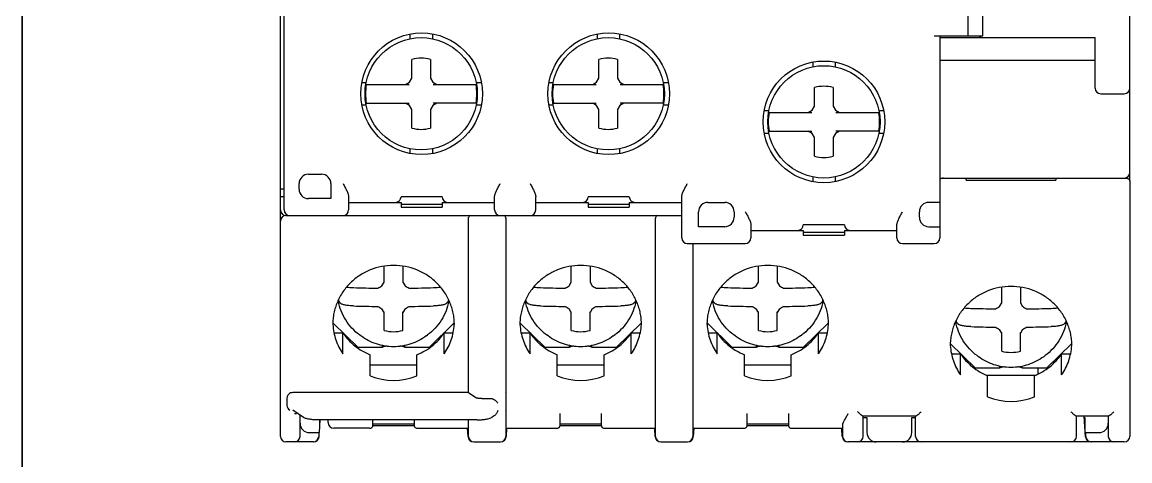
# Model space of a CAD drawing. Header units: millimetres. Extents: x 0 to 19177, y 0 to 12100.
# Drawn here: x 16945.1 to 17004.3, y 10360.2 to 10383.6 of the extents above; entities that cross this region are included whole.
import ezdxf

# ---------------------------------------------------------------- set-up
doc = ezdxf.new("R2010")
doc.units = ezdxf.units.MM
doc.header["$MEASUREMENT"] = 0
doc.layers.add('NetDam', color=7, linetype='Continuous', lineweight=35)

msp = doc.modelspace()

# ---------------------------------------------------------------- linework, layer by layer
at = {"color": 7, "linetype": 'Continuous'}
for p, q in [((16958.892, 10361.525), (16958.892, 10398.425)), ((17004.292, 10375.163), (17004.292, 10398.425)), ((16959.092, 10373.625), (16959.092, 10396.525)), ((16996.442, 10382.925), (16996.442, 10392.825)), ((16995.642, 10386.925), (16995.642, 10382.925)), ((16965.817, 10383.011), (16965.817, 10382.76)), ((16967.017, 10383.02), (16967.017, 10382.76)), ((16975.817, 10383.011), (16975.817, 10382.76)), ((16977.017, 10383.02), (16977.017, 10382.76)), ((16993.842, 10382.925), (16996.442, 10382.925)), ((16994.142, 10382.925), (16994.142, 10372.125)), ((16994.142, 10382.825), (17002.442, 10382.825)), ((17002.442, 10380.125), (17002.442, 10382.825)), ((16965.917, 10380.658), (16965.917, 10381.658)), ((16966.917, 10381.658), (16966.917, 10380.658)), ((16975.917, 10380.658), (16975.917, 10381.658)), ((16976.917, 10381.658), (16976.917, 10380.658)), ((16987.342, 10381.516), (16987.342, 10381.26)), ((16988.542, 10381.516), (16988.542, 10381.26)), ((16994.142, 10381.625), (17002.442, 10381.625)), ((16963.249, 10380.425), (16963.486, 10380.425)), ((16963.484, 10380.325), (16965.774, 10380.325)), ((16965.584, 10380.325), (16965.795, 10380.447)), ((16965.795, 10380.447), (16965.917, 10380.658)), ((16966.917, 10380.658), (16967.039, 10380.447)), ((16967.039, 10380.447), (16967.25, 10380.325)), ((16967.061, 10380.325), (16969.351, 10380.325)), ((16969.349, 10380.425), (16969.635, 10380.425)), ((16973.249, 10380.425), (16973.486, 10380.425)), ((16973.484, 10380.325), (16975.774, 10380.325)), ((16975.584, 10380.325), (16975.795, 10380.447)), ((16975.795, 10380.447), (16975.917, 10380.658)), ((16976.917, 10380.658), (16977.039, 10380.447)), ((16977.039, 10380.447), (16977.25, 10380.325)), ((16977.061, 10380.325), (16979.351, 10380.325)), ((16979.349, 10380.425), (16979.635, 10380.425)), ((16987.442, 10379.158), (16987.442, 10380.158)), ((16988.442, 10380.158), (16988.442, 10379.158)), ((17002.742, 10379.825), (17003.992, 10379.825)), ((16963.249, 10379.225), (16963.484, 10379.225)), ((16963.484, 10379.325), (16965.774, 10379.325)), ((16965.795, 10379.203), (16965.584, 10379.325)), ((16965.917, 10378.992), (16965.795, 10379.203)), ((16965.917, 10377.992), (16965.917, 10378.992)), ((16967.039, 10379.203), (16966.917, 10378.992)), ((16966.917, 10378.992), (16966.917, 10377.992)), ((16967.25, 10379.325), (16967.039, 10379.203)), ((16969.351, 10379.325), (16967.061, 10379.325)), ((16969.35, 10379.225), (16969.635, 10379.225)), ((16973.249, 10379.225), (16973.484, 10379.225)), ((16973.484, 10379.325), (16975.774, 10379.325)), ((16975.795, 10379.203), (16975.584, 10379.325)), ((16975.917, 10378.992), (16975.795, 10379.203)), ((16975.917, 10377.992), (16975.917, 10378.992)), ((16977.039, 10379.203), (16976.917, 10378.992)), ((16976.917, 10378.992), (16976.917, 10377.992)), ((16977.25, 10379.325), (16977.039, 10379.203)), ((16979.351, 10379.325), (16977.061, 10379.325)), ((16979.35, 10379.225), (16979.635, 10379.225)), ((16987.109, 10378.825), (16987.32, 10378.947)), ((16987.32, 10378.947), (16987.442, 10379.158)), ((16988.442, 10379.158), (16988.564, 10378.947)), ((16988.564, 10378.947), (16988.775, 10378.825)), ((16984.749, 10378.925), (16985.011, 10378.925)), ((16985.009, 10378.825), (16987.299, 10378.825)), ((16988.586, 10378.825), (16990.876, 10378.825)), ((16990.874, 10378.925), (16991.135, 10378.925)), ((16985.009, 10377.825), (16987.299, 10377.825)), ((16987.32, 10377.703), (16987.109, 10377.825)), ((16988.775, 10377.825), (16988.564, 10377.703)), ((16990.876, 10377.825), (16988.586, 10377.825)), ((16984.749, 10377.725), (16985.009, 10377.725)), ((16987.442, 10377.492), (16987.32, 10377.703)), ((16987.442, 10376.492), (16987.442, 10377.492)), ((16988.564, 10377.703), (16988.442, 10377.492)), ((16988.442, 10377.492), (16988.442, 10376.492)), ((16990.875, 10377.725), (16991.135, 10377.725)), ((16965.817, 10376.89), (16965.817, 10376.639)), ((16967.017, 10376.89), (16967.017, 10376.63)), ((16975.817, 10376.89), (16975.817, 10376.639)), ((16977.017, 10376.89), (16977.017, 10376.63)), ((16960.392, 10375.525), (16961.092, 10375.525)), ((16959.892, 10374.725), (16959.892, 10375.025)), ((16961.592, 10375.025), (16961.592, 10374.225)), ((16987.342, 10375.39), (16987.342, 10375.134)), ((16988.542, 10375.39), (16988.542, 10375.134)), ((16994.142, 10375.325), (17003.992, 10375.325)), ((16994.192, 10375.325), (16994.192, 10375.284)), ((16995.542, 10375.208), (16995.542, 10375.325)), ((16995.542, 10375.208), (17000.342, 10375.208)), ((17000.342, 10375.325), (17000.342, 10375.208)), ((17004.292, 10375.145), (17004.292, 10361.525)), ((16959.092, 10374.725), (16958.892, 10374.725)), ((16959.092, 10374.325), (16958.892, 10374.325)), ((16961.592, 10374.225), (16960.392, 10374.225)), ((16962.542, 10374.311), (16962.542, 10373.625)), ((16967.542, 10374.325), (16965.342, 10374.325)), ((16970.342, 10373.625), (16970.342, 10374.311)), ((16972.542, 10373.625), (16972.542, 10374.311)), ((16977.542, 10374.325), (16975.342, 10374.325)), ((16980.342, 10372.125), (16980.342, 10374.311)), ((16962.542, 10374.025), (16965.342, 10374.025)), ((16965.342, 10374.025), (16965.342, 10373.775)), ((16965.342, 10373.925), (16967.542, 10373.925)), ((16965.342, 10373.775), (16967.542, 10373.775)), ((16967.542, 10374.025), (16967.542, 10373.775)), ((16967.542, 10374.025), (16970.342, 10374.025)), ((16972.542, 10374.025), (16975.342, 10374.025)), ((16975.342, 10374.025), (16975.342, 10373.775)), ((16975.342, 10373.925), (16977.542, 10373.925)), ((16975.342, 10373.775), (16977.542, 10373.775)), ((16977.542, 10374.025), (16977.542, 10373.775)), ((16977.542, 10374.025), (16980.342, 10374.025)), ((16981.742, 10374.025), (16982.642, 10374.025)), ((16994.142, 10374.025), (16993.542, 10374.025)), ((16959.192, 10373.325), (16980.342, 10373.325)), ((16961.042, 10373.325), (16961.042, 10373.318)), ((16968.946, 10363.863), (16968.946, 10373.09)), ((16970.938, 10373.09), (16970.938, 10363.863)), ((16978.946, 10362.74), (16978.946, 10373.09)), ((16981.242, 10372.725), (16981.242, 10373.525)), ((16983.142, 10373.525), (16983.142, 10373.225)), ((16993.042, 10373.225), (16993.042, 10373.525)), ((16982.642, 10372.725), (16981.242, 10372.725)), ((16984.042, 10372.811), (16984.042, 10372.125)), ((16984.042, 10372.525), (16986.842, 10372.525)), ((16989.042, 10372.825), (16986.842, 10372.825)), ((16986.842, 10372.525), (16986.842, 10372.275)), ((16989.042, 10372.525), (16989.042, 10372.275)), ((16989.042, 10372.525), (16991.842, 10372.525)), ((16991.842, 10372.125), (16991.842, 10372.811)), ((16993.542, 10372.725), (16994.142, 10372.725)), ((16986.842, 10372.425), (16989.042, 10372.425)), ((16986.842, 10372.275), (16989.042, 10372.275)), ((16980.642, 10371.825), (16983.742, 10371.825)), ((16980.938, 10371.825), (16980.938, 10362.74)), ((16992.142, 10371.825), (16993.842, 10371.825)), ((16964.442, 10369.767), (16964.442, 10370.616)), ((16965.442, 10370.616), (16965.442, 10369.767)), ((16974.442, 10369.767), (16974.442, 10370.616)), ((16975.442, 10370.616), (16975.442, 10369.767)), ((16984.442, 10369.767), (16984.442, 10370.616)), ((16985.442, 10370.616), (16985.442, 10369.767)), ((16964.32, 10369.56), (16964.442, 10369.767)), ((16965.442, 10369.767), (16965.564, 10369.56)), ((16974.32, 10369.56), (16974.442, 10369.767)), ((16975.442, 10369.767), (16975.564, 10369.56)), ((16984.32, 10369.56), (16984.442, 10369.767)), ((16985.442, 10369.767), (16985.564, 10369.56)), ((16997.442, 10368.66), (16997.442, 10369.495)), ((16998.442, 10369.495), (16998.442, 10368.66)), ((16962.109, 10368.633), (16962.009, 10368.754)), ((16964.442, 10368.14), (16964.32, 10368.345)), ((16965.564, 10368.345), (16965.442, 10368.14)), ((16967.876, 10368.754), (16967.776, 10368.633)), ((16972.109, 10368.633), (16972.009, 10368.754)), ((16974.442, 10368.14), (16974.32, 10368.345)), ((16975.564, 10368.345), (16975.442, 10368.14)), ((16977.876, 10368.754), (16977.776, 10368.633)), ((16982.109, 10368.633), (16982.009, 10368.754)), ((16984.442, 10368.14), (16984.32, 10368.345)), ((16985.564, 10368.345), (16985.442, 10368.14)), ((16987.876, 10368.754), (16987.776, 10368.633)), ((16997.32, 10368.453), (16997.442, 10368.66)), ((16998.442, 10368.66), (16998.564, 10368.453)), ((16964.442, 10367.182), (16964.442, 10368.17)), ((16965.442, 10367.182), (16965.442, 10368.17)), ((16974.442, 10367.182), (16974.442, 10368.17)), ((16975.442, 10367.182), (16975.442, 10368.17)), ((16984.442, 10367.182), (16984.442, 10368.17)), ((16985.442, 10367.182), (16985.442, 10368.17)), ((16961.697, 10367.59), (16963.042, 10366.277)), ((16968.188, 10367.59), (16966.842, 10366.277)), ((16971.697, 10367.59), (16973.042, 10366.277)), ((16978.188, 10367.59), (16976.842, 10366.277)), ((16981.697, 10367.59), (16983.042, 10366.277)), ((16988.188, 10367.59), (16986.842, 10366.277)), ((16995.109, 10367.527), (16995.009, 10367.648)), ((16997.442, 10367.034), (16997.32, 10367.239)), ((16998.564, 10367.239), (16998.442, 10367.034)), ((17000.876, 10367.648), (17000.776, 10367.527)), ((16961.76, 10367.054), (16962.236, 10367.054)), ((16962.236, 10365.929), (16962.236, 10367.054)), ((16963.198, 10366.887), (16963.124, 10366.942)), ((16966.687, 10366.887), (16966.761, 10366.942)), ((16967.648, 10365.929), (16967.648, 10367.054)), ((16967.648, 10367.054), (16968.124, 10367.054)), ((16971.76, 10367.054), (16972.236, 10367.054)), ((16972.236, 10365.929), (16972.236, 10367.054)), ((16973.198, 10366.887), (16973.124, 10366.942)), ((16976.687, 10366.887), (16976.761, 10366.942)), ((16977.648, 10365.929), (16977.648, 10367.054)), ((16977.648, 10367.054), (16978.124, 10367.054)), ((16981.76, 10367.054), (16982.236, 10367.054)), ((16982.236, 10365.929), (16982.236, 10367.054)), ((16983.198, 10366.887), (16983.124, 10366.942)), ((16986.687, 10366.887), (16986.761, 10366.942)), ((16987.648, 10365.929), (16987.648, 10367.054)), ((16987.648, 10367.054), (16988.124, 10367.054)), ((16997.442, 10366.076), (16997.442, 10367.064)), ((16998.442, 10366.076), (16998.442, 10367.064)), ((16962.987, 10366.282), (16963.042, 10366.277)), ((16964.342, 10366.277), (16963.042, 10366.277)), ((16964.342, 10366.277), (16964.342, 10366.375)), ((16965.542, 10366.277), (16965.542, 10366.375)), ((16966.842, 10366.277), (16965.542, 10366.277)), ((16966.898, 10366.282), (16966.842, 10366.277)), ((16972.987, 10366.282), (16973.042, 10366.277)), ((16974.342, 10366.277), (16973.042, 10366.277)), ((16974.342, 10366.277), (16974.342, 10366.375)), ((16975.542, 10366.277), (16975.542, 10366.375)), ((16976.842, 10366.277), (16975.542, 10366.277)), ((16976.898, 10366.282), (16976.842, 10366.277)), ((16982.987, 10366.282), (16983.042, 10366.277)), ((16984.342, 10366.277), (16983.042, 10366.277)), ((16984.342, 10366.277), (16984.342, 10366.375)), ((16985.542, 10366.277), (16985.542, 10366.375)), ((16986.842, 10366.277), (16985.542, 10366.277)), ((16986.898, 10366.282), (16986.842, 10366.277)), ((16994.696, 10366.485), (16996.042, 10365.17)), ((16994.76, 10365.933), (16995.236, 10365.933)), ((16995.236, 10364.807), (16995.236, 10365.933)), ((17001.189, 10366.485), (16999.842, 10365.17)), ((17000.648, 10365.933), (17001.124, 10365.933)), ((17000.648, 10364.807), (17000.648, 10365.933)), ((16963.692, 10364.757), (16963.692, 10365.882)), ((16966.192, 10364.757), (16966.192, 10365.882)), ((16973.692, 10364.757), (16973.692, 10365.882)), ((16976.192, 10364.757), (16976.192, 10365.882)), ((16983.692, 10364.757), (16983.692, 10365.882)), ((16986.192, 10364.757), (16986.192, 10365.882)), ((16996.198, 10365.781), (16996.124, 10365.836)), ((16999.687, 10365.781), (16999.761, 10365.836)), ((16966.192, 10365.325), (16963.692, 10365.325)), ((16976.192, 10365.325), (16973.692, 10365.325)), ((16986.192, 10365.325), (16983.692, 10365.325)), ((16995.964, 10365.177), (16996.042, 10365.17)), ((16997.342, 10365.17), (16996.042, 10365.17)), ((16996.608, 10364.8), (16999.277, 10364.8)), ((16996.692, 10363.636), (16996.692, 10364.761)), ((16997.342, 10365.17), (16997.342, 10365.268)), ((16998.542, 10365.17), (16998.542, 10365.268)), ((16999.842, 10365.17), (16998.542, 10365.17)), ((16999.192, 10363.636), (16999.192, 10364.761)), ((16999.392, 10364.854), (16999.392, 10365.17)), ((16999.921, 10365.177), (16999.842, 10365.17)), ((16959.242, 10363.57), (16959.242, 10363.179)), ((16968.946, 10363.863), (16959.565, 10363.863)), ((16968.958, 10363.853), (16969.374, 10363.582)), ((16970.942, 10363.863), (16970.927, 10363.853)), ((16970.942, 10363.863), (16970.938, 10363.863)), ((16970.942, 10363.863), (16970.942, 10362.886)), ((16969.659, 10363.538), (16970.126, 10363.538)), ((16960.127, 10362.534), (16959.55, 10362.928)), ((16959.642, 10362.74), (16959.747, 10362.74)), ((16959.942, 10361.525), (16959.942, 10362.634)), ((16969.388, 10362.403), (16960.919, 10362.403)), ((16961.009, 10362.403), (16960.971, 10361.725)), ((16961.442, 10362.256), (16961.442, 10362.403)), ((16963.842, 10362.118), (16963.842, 10362.403)), ((16966.042, 10362.403), (16966.042, 10362.118)), ((16968.942, 10361.525), (16968.942, 10362.403)), ((16970.312, 10362.617), (16970.216, 10362.555)), ((16970.942, 10362.886), (16970.927, 10362.876)), ((16970.938, 10362.884), (16970.938, 10362.74)), ((16970.942, 10362.45), (16970.942, 10361.525)), ((16973.842, 10362.118), (16973.842, 10362.74)), ((16976.042, 10362.74), (16976.042, 10362.118)), ((16978.942, 10361.525), (16978.942, 10362.45)), ((16980.942, 10362.45), (16980.942, 10361.525)), ((16983.842, 10362.118), (16983.842, 10362.74)), ((16986.042, 10362.74), (16986.042, 10362.118)), ((16992.849, 10362.603), (16990.035, 10362.603)), ((16990.042, 10361.525), (16990.042, 10362.603)), ((16990.042, 10362.525), (16990.242, 10362.525)), ((16990.242, 10362.525), (16990.242, 10361.725)), ((16992.642, 10361.725), (16992.642, 10362.525)), ((16992.642, 10362.525), (16992.842, 10362.525)), ((16992.842, 10361.525), (16992.842, 10362.603)), ((17003.149, 10362.603), (17001.435, 10362.603)), ((17001.442, 10361.525), (17001.442, 10362.603)), ((17001.922, 10361.504), (17001.844, 10362.603)), ((17001.849, 10362.525), (17001.878, 10362.525)), ((17003.142, 10362.603), (17003.142, 10361.525)), ((16959.942, 10362.125), (16959.953, 10362.125)), ((16963.659, 10361.956), (16961.742, 10361.956)), ((16966.046, 10362.088), (16963.839, 10362.088)), ((16963.842, 10362.191), (16966.042, 10362.191)), ((16966.225, 10361.956), (16968.942, 10361.956)), ((16968.926, 10361.508), (16968.901, 10361.956)), ((16970.942, 10361.956), (16973.659, 10361.956)), ((16970.984, 10361.956), (16970.958, 10361.508)), ((16976.046, 10362.088), (16973.839, 10362.088)), ((16973.842, 10362.191), (16976.042, 10362.191)), ((16976.225, 10361.956), (16978.942, 10361.956)), ((16978.926, 10361.508), (16978.901, 10361.956)), ((16980.942, 10361.956), (16983.659, 10361.956)), ((16980.984, 10361.956), (16980.958, 10361.508)), ((16986.046, 10362.088), (16983.839, 10362.088)), ((16983.842, 10362.191), (16986.042, 10362.191)), ((16986.225, 10361.956), (16988.942, 10361.956)), ((16988.926, 10361.508), (16988.901, 10361.956)), ((16988.942, 10362.108), (16988.942, 10361.525)), ((17001.885, 10362.125), (17001.878, 10362.125)), ((17003.131, 10362.125), (17003.142, 10362.125)), ((16960.659, 10361.225), (16959.192, 10361.225)), ((16960.442, 10361.725), (16960.971, 10361.725)), ((16960.942, 10361.725), (16960.942, 10361.525)), ((16960.958, 10361.508), (16960.971, 10361.724)), ((16969.226, 10361.225), (16970.659, 10361.225)), ((16979.226, 10361.225), (16980.659, 10361.225)), ((17003.992, 10361.225), (16989.226, 10361.225)), ((17001.907, 10361.725), (17002.642, 10361.725)), ((17001.942, 10361.525), (17001.942, 10361.725))]:
    msp.add_line(p, q, dxfattribs=at)
for centre, radius in [((16966.442, 10379.825), 3.25), ((16966.417, 10379.825), 3), ((16976.442, 10379.825), 3.25), ((16976.417, 10379.825), 3), ((16987.942, 10378.325), 3.25), ((16987.942, 10378.325), 3)]:
    msp.add_circle(centre, radius, dxfattribs=at)
for centre, radius, start, end in [((16996.142, 10383.125), 0.3, 270, 318.13348), ((16966.417, 10379.825), 1.9, 74.74248, 105.25752), ((16976.417, 10379.825), 1.9, 74.74248, 105.25752), ((16966.417, 10379.825), 2.976, 170.32743, 189.67257), ((16966.417, 10379.825), 2.976, 350.32743, 9.67257), ((16976.417, 10379.825), 2.976, 170.32743, 189.67257), ((16976.417, 10379.825), 2.976, 350.32743, 9.67257), ((16987.942, 10378.325), 1.9, 74.74248, 105.25752), ((17002.742, 10380.125), 0.3, 180, 270), ((17003.992, 10380.125), 0.3, 270, 0), ((16987.942, 10378.325), 2.976, 170.32743, 189.67257), ((16987.942, 10378.325), 2.976, 350.32743, 9.67257), ((16966.417, 10379.825), 1.9, 254.74248, 285.25752), ((16976.417, 10379.825), 1.9, 254.74248, 285.25752), ((16987.942, 10378.325), 1.9, 254.74248, 285.25752), ((16960.392, 10375.025), 0.5, 90, 180), ((16961.092, 10375.025), 0.5, 0, 90), ((17003.992, 10375.625), 0.3, 270, 0), ((16994.342, 10375.025), 0.3, 90, 131.86177), ((16960.392, 10374.725), 0.5, 180, 270), ((16965.042, 10374.325), 0.3, 270, 0), ((16967.842, 10374.325), 0.3, 180, 270), ((16975.042, 10374.325), 0.3, 270, 0), ((16977.842, 10374.325), 0.3, 180, 270), ((16959.192, 10373.625), 0.3, 180, 270), ((16959.392, 10373.625), 0.3, 180, 270), ((16962.242, 10373.625), 0.3, 270, 0), ((16970.642, 10373.625), 0.3, 180, 270), ((16972.242, 10373.625), 0.3, 270, 0), ((16981.742, 10373.525), 0.5, 90, 180), ((16982.642, 10373.525), 0.5, 0, 90), ((16993.542, 10373.525), 0.5, 90, 180), ((16959.192, 10373.025), 0.3, 90, 180), ((16982.642, 10373.225), 0.5, 270, 0), ((16993.542, 10373.225), 0.5, 180, 270), ((16986.542, 10372.825), 0.3, 270, 0), ((16989.342, 10372.825), 0.3, 180, 270), ((16980.642, 10372.125), 0.3, 180, 270), ((16983.742, 10372.125), 0.3, 270, 0), ((16992.142, 10372.125), 0.3, 180, 270), ((16993.842, 10372.125), 0.3, 270, 0), ((16923.712, 10442.062), 83.1, 299.08672, 299.25343), ((17006.173, 10442.062), 83.1, 240.74657, 240.91328), ((16933.712, 10442.062), 83.1, 299.08672, 299.25343), ((17016.173, 10442.062), 83.1, 240.74657, 240.91328), ((16943.712, 10442.062), 83.1, 299.08672, 299.25343), ((17026.173, 10442.062), 83.1, 240.74657, 240.91328), ((16964.928, 10442.24), 72.803, 268.32541, 269.35585), ((16964.951, 10442.508), 73.071, 270.64604, 271.67271), ((16974.928, 10442.24), 72.803, 268.32541, 269.35585), ((16974.951, 10442.508), 73.071, 270.64604, 271.67271), ((16984.928, 10442.24), 72.803, 268.32541, 269.35585), ((16984.951, 10442.508), 73.071, 270.64604, 271.67271), ((16964.805, 10369.272), 2.863, 189.57923, 190.5057), ((16964.808, 10369.243), 2.841, 188.44598, 189.90276), ((16964.933, 10441.531), 73.071, 268.32729, 269.35396), ((17005.9, 10441.648), 84.275, 240.27176, 240.43692), ((16923.985, 10441.648), 84.275, 299.56308, 299.72824), ((16964.957, 10441.264), 72.803, 270.64415, 271.67459), ((16965.077, 10369.243), 2.841, 350.09724, 351.55424), ((16965.08, 10369.272), 2.863, 349.4943, 350.42089), ((16974.805, 10369.272), 2.863, 189.57923, 190.5057), ((16974.808, 10369.243), 2.841, 188.44598, 189.90276), ((16974.933, 10441.531), 73.071, 268.32729, 269.35396), ((17015.9, 10441.648), 84.275, 240.27176, 240.43692), ((16933.985, 10441.648), 84.275, 299.56308, 299.72824), ((16974.957, 10441.264), 72.803, 270.64415, 271.67459), ((16975.077, 10369.243), 2.841, 350.09724, 351.55424), ((16975.08, 10369.272), 2.863, 349.4943, 350.42089), ((16984.805, 10369.272), 2.863, 189.57923, 190.5057), ((16984.808, 10369.243), 2.841, 188.44598, 189.90276), ((16984.933, 10441.531), 73.071, 268.32729, 269.35396), ((17025.9, 10441.648), 84.275, 240.27176, 240.43692), ((16943.985, 10441.648), 84.275, 299.56308, 299.72824), ((16984.957, 10441.264), 72.803, 270.64415, 271.67459), ((16985.077, 10369.243), 2.841, 350.09724, 351.55424), ((16985.08, 10369.272), 2.863, 349.4943, 350.42089), ((16997.928, 10441.134), 72.803, 268.32541, 269.35585), ((16956.712, 10440.955), 83.1, 299.08672, 299.25343), ((17039.173, 10440.955), 83.1, 240.74657, 240.91328), ((16997.951, 10441.401), 73.071, 270.64604, 271.67271), ((16997.808, 10368.136), 2.841, 188.67325, 189.90277), ((16998.077, 10368.136), 2.841, 350.09723, 351.32698), ((16964.792, 10367.686), 3.1, 181.89453, 183.60027), ((16964.942, 10369.061), 1.945, 255.10003, 284.89997), ((16965.092, 10367.686), 3.1, 356.39973, 358.10546), ((16974.792, 10367.686), 3.1, 181.89453, 183.60027), ((16974.942, 10369.061), 1.945, 255.10003, 284.89997), ((16975.092, 10367.686), 3.1, 356.39973, 358.10546), ((16984.792, 10367.686), 3.1, 181.89453, 183.60027), ((16984.942, 10369.061), 1.945, 255.10003, 284.89997), ((16985.092, 10367.686), 3.1, 356.39973, 358.10546), ((16997.805, 10368.166), 2.863, 189.77866, 190.50567), ((16997.933, 10440.425), 73.071, 268.32729, 269.35396), ((17038.9, 10440.542), 84.275, 240.27176, 240.43692), ((16956.985, 10440.542), 84.275, 299.56308, 299.72824), ((16997.957, 10440.158), 72.803, 270.64415, 271.67459), ((16998.079, 10368.166), 2.863, 349.49433, 350.22147), ((16997.792, 10366.565), 3.1, 181.89453, 183.60027), ((16997.942, 10367.955), 1.945, 255.10003, 284.89997), ((16998.092, 10366.565), 3.1, 356.39973, 358.10546), ((16964.942, 10367.836), 3.323, 247.90279, 292.09721), ((16974.942, 10367.836), 3.323, 247.90279, 292.09721), ((16984.942, 10367.836), 3.323, 247.90279, 292.09721), ((16997.942, 10366.714), 3.323, 247.90279, 292.09721), ((16960.442, 10362.225), 0.5, 180, 270), ((16961.742, 10362.256), 0.3, 180, 270), ((17002.642, 10362.225), 0.5, 270, 0), ((16959.192, 10361.525), 0.3, 180, 270), ((16959.642, 10361.525), 0.3, 270, 0), ((16960.642, 10361.525), 0.3, 270, 0), ((16960.659, 10361.525), 0.3, 270, 356.74805), ((16969.226, 10361.525), 0.3, 183.25195, 270), ((16969.242, 10361.525), 0.3, 180, 270), ((16970.642, 10361.525), 0.3, 270, 0), ((16970.659, 10361.525), 0.3, 270, 356.74805), ((16979.226, 10361.525), 0.3, 183.25195, 270), ((16979.242, 10361.525), 0.3, 180, 270), ((16980.642, 10361.525), 0.3, 270, 0), ((16980.659, 10361.525), 0.3, 270, 356.74805), ((16989.226, 10361.525), 0.3, 183.25195, 270), ((16989.242, 10361.525), 0.3, 180, 270), ((16989.742, 10361.525), 0.3, 270, 0), ((16990.742, 10361.725), 0.5, 180, 270), ((16992.142, 10361.725), 0.5, 270, 0), ((16993.142, 10361.525), 0.3, 180, 270), ((17001.142, 10361.525), 0.3, 270, 0), ((17002.222, 10361.525), 0.3, 184.08562, 270), ((17002.242, 10361.525), 0.3, 180, 270), ((17003.442, 10361.525), 0.3, 180, 270), ((17003.992, 10361.525), 0.3, 270, 0)]:
    msp.add_arc(centre, radius, start, end, dxfattribs=at)
for centre, major_axis, ratio, start_param, end_param in [((16969.042, 10373.025), (-0.024, 0.3), 0.32355, -0.026084, 0.764281), ((16970.842, 10373.025), (0.024, 0.3), 0.32355, -0.764281, 0.026084), ((16979.042, 10373.025), (-0.024, 0.3), 0.32355, -0.026084, 0.764281), ((16959.565, 10363.57), (0.323, 0), 0.906468, 1.570796, 3.141593), ((16959.565, 10363.179), (0.323, 0), 0.906468, -3.141593, -2.108956), ((16970.126, 10363.245), (0.316, 0), 0.926196, 1.249046, 1.570796), ((16961.067, 10368.713), (0.071, 6.541), 0.002236, -3.092871, -2.875146), ((17001.837, 10366.912), (-0.054, 4.968), 0.002944, -3.630067, -3.190277)]:
    msp.add_ellipse(centre, major_axis=major_axis, ratio=ratio, start_param=start_param, end_param=end_param, dxfattribs=at)
for points, knots in [([(16962.242, 10375.025), (16962.277, 10374.962), (16962.344, 10374.839), (16962.423, 10374.685), (16962.478, 10374.564), (16962.511, 10374.476), (16962.535, 10374.393), (16962.542, 10374.337), (16962.542, 10374.311)], [0, 0, 0, 0, 0.273805, 0.539503, 0.666193, 0.786539, 0.898455, 1, 1, 1, 1]), ([(16970.342, 10374.311), (16970.342, 10374.337), (16970.35, 10374.393), (16970.374, 10374.476), (16970.407, 10374.564), (16970.461, 10374.685), (16970.541, 10374.839), (16970.608, 10374.962), (16970.642, 10375.025)], [0, 0, 0, 0, 0.101545, 0.213461, 0.333807, 0.460497, 0.726195, 1, 1, 1, 1]), ([(16972.242, 10375.025), (16972.277, 10374.962), (16972.344, 10374.839), (16972.423, 10374.685), (16972.478, 10374.564), (16972.511, 10374.476), (16972.535, 10374.393), (16972.542, 10374.337), (16972.542, 10374.311)], [0, 0, 0, 0, 0.273805, 0.539504, 0.666193, 0.786539, 0.898455, 1, 1, 1, 1]), ([(16980.342, 10374.311), (16980.342, 10374.337), (16980.35, 10374.393), (16980.374, 10374.476), (16980.407, 10374.564), (16980.461, 10374.685), (16980.541, 10374.839), (16980.608, 10374.962), (16980.642, 10375.025)], [0, 0, 0, 0, 0.101545, 0.213461, 0.333807, 0.460497, 0.726195, 1, 1, 1, 1]), ([(17003.992, 10375.325), (17004.006, 10375.325), (17004.032, 10375.325), (17004.075, 10375.324), (17004.121, 10375.32), (17004.168, 10375.309), (17004.209, 10375.291), (17004.243, 10375.266), (17004.27, 10375.233), (17004.288, 10375.191), (17004.292, 10375.161), (17004.292, 10375.145)], [0, 0, 0, 0, 0.105671, 0.191865, 0.330711, 0.449267, 0.558411, 0.663473, 0.768822, 0.879176, 1, 1, 1, 1]), ([(16968.946, 10373.09), (16968.946, 10373.116), (16968.947, 10373.154), (16968.951, 10373.203), (16968.955, 10373.226), (16968.958, 10373.236)], [0, 0, 0, 0, 0.537668, 0.780272, 1, 1, 1, 1]), ([(16970.927, 10373.236), (16970.93, 10373.226), (16970.933, 10373.203), (16970.938, 10373.154), (16970.938, 10373.116), (16970.938, 10373.09)], [0, 0, 0, 0, 0.219728, 0.462332, 1, 1, 1, 1]), ([(16978.946, 10373.09), (16978.946, 10373.116), (16978.947, 10373.154), (16978.951, 10373.203), (16978.955, 10373.226), (16978.958, 10373.236)], [0, 0, 0, 0, 0.537668, 0.780272, 1, 1, 1, 1]), ([(16983.742, 10373.525), (16983.777, 10373.462), (16983.844, 10373.339), (16983.923, 10373.185), (16983.978, 10373.064), (16984.011, 10372.976), (16984.035, 10372.893), (16984.042, 10372.837), (16984.042, 10372.811)], [0, 0, 0, 0, 0.273805, 0.539504, 0.666193, 0.786539, 0.898457, 1, 1, 1, 1]), ([(16991.842, 10372.811), (16991.842, 10372.837), (16991.85, 10372.893), (16991.874, 10372.976), (16991.907, 10373.064), (16991.961, 10373.185), (16992.041, 10373.339), (16992.108, 10373.462), (16992.142, 10373.525)], [0, 0, 0, 0, 0.101545, 0.213461, 0.333807, 0.460497, 0.726195, 1, 1, 1, 1]), ([(16968.192, 10367.491), (16968.192, 10367.595), (16968.182, 10367.802), (16968.135, 10368.109), (16968.058, 10368.411), (16967.914, 10368.801), (16967.662, 10369.261), (16967.323, 10369.663), (16967.009, 10369.941), (16966.752, 10370.127), (16966.478, 10370.287), (16966.093, 10370.465), (16965.581, 10370.616), (16964.942, 10370.677), (16964.304, 10370.616), (16963.792, 10370.465), (16963.407, 10370.287), (16963.133, 10370.127), (16962.876, 10369.941), (16962.561, 10369.663), (16962.222, 10369.261), (16961.97, 10368.801), (16961.827, 10368.411), (16961.75, 10368.109), (16961.703, 10367.802), (16961.692, 10367.595), (16961.692, 10367.491)], [0, 0, 0, 0, 0.030819, 0.061656, 0.092527, 0.123448, 0.185414, 0.247705, 0.27902, 0.310421, 0.341902, 0.373456, 0.436662, 0.5, 0.563337, 0.626543, 0.658098, 0.689579, 0.72098, 0.752295, 0.814586, 0.876552, 0.907473, 0.938344, 0.969181, 1, 1, 1, 1]), ([(16978.192, 10367.491), (16978.192, 10367.595), (16978.182, 10367.802), (16978.135, 10368.109), (16978.058, 10368.411), (16977.914, 10368.801), (16977.662, 10369.261), (16977.323, 10369.663), (16977.009, 10369.941), (16976.752, 10370.127), (16976.478, 10370.287), (16976.093, 10370.465), (16975.581, 10370.616), (16974.942, 10370.677), (16974.304, 10370.616), (16973.792, 10370.465), (16973.407, 10370.287), (16973.133, 10370.127), (16972.876, 10369.941), (16972.561, 10369.663), (16972.222, 10369.261), (16971.97, 10368.801), (16971.827, 10368.411), (16971.75, 10368.109), (16971.703, 10367.802), (16971.692, 10367.595), (16971.692, 10367.491)], [0, 0, 0, 0, 0.030819, 0.061656, 0.092527, 0.123448, 0.185414, 0.247705, 0.27902, 0.310421, 0.341902, 0.373456, 0.436662, 0.5, 0.563337, 0.626543, 0.658098, 0.689579, 0.72098, 0.752295, 0.814586, 0.876552, 0.907473, 0.938344, 0.969181, 1, 1, 1, 1]), ([(16988.192, 10367.491), (16988.192, 10367.595), (16988.182, 10367.802), (16988.135, 10368.109), (16988.058, 10368.411), (16987.914, 10368.801), (16987.662, 10369.261), (16987.323, 10369.663), (16987.009, 10369.941), (16986.752, 10370.127), (16986.478, 10370.287), (16986.093, 10370.465), (16985.581, 10370.616), (16984.942, 10370.677), (16984.304, 10370.616), (16983.792, 10370.465), (16983.407, 10370.287), (16983.133, 10370.127), (16982.876, 10369.941), (16982.561, 10369.663), (16982.222, 10369.261), (16981.97, 10368.801), (16981.827, 10368.411), (16981.75, 10368.109), (16981.703, 10367.802), (16981.692, 10367.595), (16981.692, 10367.491)], [0, 0, 0, 0, 0.030819, 0.061656, 0.092527, 0.123448, 0.185414, 0.247705, 0.27902, 0.310421, 0.341902, 0.373456, 0.436662, 0.5, 0.563337, 0.626543, 0.658098, 0.689579, 0.72098, 0.752295, 0.814586, 0.876552, 0.907473, 0.938344, 0.969181, 1, 1, 1, 1]), ([(16962.433, 10369.5), (16962.491, 10369.491), (16962.613, 10369.477), (16962.736, 10369.47), (16962.8, 10369.468)], [0, 0, 0, 0, 0.477419, 1, 1, 1, 1]), ([(16967.084, 10369.468), (16967.149, 10369.47), (16967.271, 10369.477), (16967.394, 10369.491), (16967.452, 10369.5)], [0, 0, 0, 0, 0.522581, 1, 1, 1, 1]), ([(16972.433, 10369.5), (16972.491, 10369.491), (16972.613, 10369.477), (16972.736, 10369.47), (16972.8, 10369.468)], [0, 0, 0, 0, 0.477419, 1, 1, 1, 1]), ([(16977.084, 10369.468), (16977.149, 10369.47), (16977.271, 10369.477), (16977.394, 10369.491), (16977.452, 10369.5)], [0, 0, 0, 0, 0.522581, 1, 1, 1, 1]), ([(16982.433, 10369.5), (16982.491, 10369.491), (16982.613, 10369.477), (16982.736, 10369.47), (16982.8, 10369.468)], [0, 0, 0, 0, 0.477419, 1, 1, 1, 1]), ([(16987.084, 10369.468), (16987.149, 10369.47), (16987.271, 10369.477), (16987.394, 10369.491), (16987.452, 10369.5)], [0, 0, 0, 0, 0.522581, 1, 1, 1, 1]), ([(17001.192, 10366.37), (17001.192, 10366.473), (17001.182, 10366.68), (17001.135, 10366.988), (17001.058, 10367.289), (17000.914, 10367.68), (17000.662, 10368.14), (17000.323, 10368.542), (17000.009, 10368.82), (16999.752, 10369.006), (16999.478, 10369.166), (16999.093, 10369.343), (16998.581, 10369.495), (16997.942, 10369.556), (16997.304, 10369.495), (16996.792, 10369.343), (16996.407, 10369.166), (16996.133, 10369.006), (16995.876, 10368.82), (16995.561, 10368.542), (16995.222, 10368.14), (16994.97, 10367.68), (16994.827, 10367.289), (16994.75, 10366.988), (16994.703, 10366.68), (16994.692, 10366.473), (16994.692, 10366.37)], [0, 0, 0, 0, 0.030819, 0.061656, 0.092527, 0.123448, 0.185414, 0.247705, 0.27902, 0.310421, 0.341902, 0.373456, 0.436662, 0.5, 0.563337, 0.626543, 0.658098, 0.689579, 0.72098, 0.752295, 0.814586, 0.876552, 0.907473, 0.938344, 0.969181, 1, 1, 1, 1]), ([(16963.124, 10366.942), (16962.977, 10367.052), (16962.704, 10367.297), (16962.37, 10367.733), (16962.123, 10368.222), (16962.023, 10368.572), (16961.99, 10368.75)], [0, 0, 0, 0, 0.251513, 0.501921, 0.751339, 1, 1, 1, 1]), ([(16962.8, 10368.492), (16962.719, 10368.494), (16962.601, 10368.501), (16962.45, 10368.52), (16962.352, 10368.537), (16962.267, 10368.556), (16962.197, 10368.579), (16962.15, 10368.6), (16962.123, 10368.619), (16962.113, 10368.628), (16962.109, 10368.633)], [0, 0, 0, 0, 0.340151, 0.495457, 0.636082, 0.758805, 0.861052, 0.941288, 0.973195, 1, 1, 1, 1]), ([(16967.894, 10368.75), (16967.861, 10368.572), (16967.761, 10368.222), (16967.515, 10367.733), (16967.181, 10367.297), (16966.907, 10367.052), (16966.761, 10366.942)], [0, 0, 0, 0, 0.248661, 0.498079, 0.748487, 1, 1, 1, 1]), ([(16967.776, 10368.633), (16967.772, 10368.628), (16967.762, 10368.619), (16967.734, 10368.6), (16967.688, 10368.579), (16967.618, 10368.556), (16967.533, 10368.537), (16967.435, 10368.52), (16967.284, 10368.501), (16967.166, 10368.494), (16967.084, 10368.492)], [0, 0, 0, 0, 0.026805, 0.058712, 0.138948, 0.241195, 0.363918, 0.504543, 0.659849, 1, 1, 1, 1]), ([(16973.124, 10366.942), (16972.977, 10367.052), (16972.704, 10367.297), (16972.37, 10367.733), (16972.123, 10368.222), (16972.023, 10368.572), (16971.99, 10368.75)], [0, 0, 0, 0, 0.251513, 0.501921, 0.751339, 1, 1, 1, 1]), ([(16972.8, 10368.492), (16972.719, 10368.494), (16972.601, 10368.501), (16972.45, 10368.52), (16972.352, 10368.537), (16972.267, 10368.556), (16972.197, 10368.579), (16972.15, 10368.6), (16972.123, 10368.619), (16972.113, 10368.628), (16972.109, 10368.633)], [0, 0, 0, 0, 0.340151, 0.495457, 0.636082, 0.758805, 0.861052, 0.941288, 0.973195, 1, 1, 1, 1]), ([(16977.894, 10368.75), (16977.861, 10368.572), (16977.761, 10368.222), (16977.515, 10367.733), (16977.181, 10367.297), (16976.907, 10367.052), (16976.761, 10366.942)], [0, 0, 0, 0, 0.248661, 0.498079, 0.748487, 1, 1, 1, 1]), ([(16977.776, 10368.633), (16977.772, 10368.628), (16977.762, 10368.619), (16977.734, 10368.6), (16977.688, 10368.579), (16977.618, 10368.556), (16977.533, 10368.537), (16977.435, 10368.52), (16977.284, 10368.501), (16977.166, 10368.494), (16977.084, 10368.492)], [0, 0, 0, 0, 0.026805, 0.058712, 0.138948, 0.241195, 0.363918, 0.504543, 0.659849, 1, 1, 1, 1]), ([(16983.124, 10366.942), (16982.977, 10367.052), (16982.704, 10367.297), (16982.37, 10367.733), (16982.123, 10368.222), (16982.023, 10368.572), (16981.99, 10368.75)], [0, 0, 0, 0, 0.251513, 0.501921, 0.751339, 1, 1, 1, 1]), ([(16982.8, 10368.492), (16982.719, 10368.494), (16982.601, 10368.501), (16982.45, 10368.52), (16982.352, 10368.537), (16982.267, 10368.556), (16982.197, 10368.579), (16982.15, 10368.6), (16982.123, 10368.619), (16982.113, 10368.628), (16982.109, 10368.633)], [0, 0, 0, 0, 0.340151, 0.495457, 0.636082, 0.758805, 0.861052, 0.941288, 0.973195, 1, 1, 1, 1]), ([(16987.894, 10368.75), (16987.861, 10368.572), (16987.761, 10368.222), (16987.515, 10367.733), (16987.181, 10367.297), (16986.907, 10367.052), (16986.761, 10366.942)], [0, 0, 0, 0, 0.248661, 0.498079, 0.748487, 1, 1, 1, 1]), ([(16987.776, 10368.633), (16987.772, 10368.628), (16987.762, 10368.619), (16987.734, 10368.6), (16987.688, 10368.579), (16987.618, 10368.556), (16987.533, 10368.537), (16987.435, 10368.52), (16987.284, 10368.501), (16987.166, 10368.494), (16987.084, 10368.492)], [0, 0, 0, 0, 0.026805, 0.058712, 0.138948, 0.241195, 0.363918, 0.504543, 0.659849, 1, 1, 1, 1]), ([(16995.444, 10368.391), (16995.501, 10368.383), (16995.619, 10368.37), (16995.738, 10368.363), (16995.8, 10368.362)], [0, 0, 0, 0, 0.478766, 1, 1, 1, 1]), ([(17000.084, 10368.362), (17000.146, 10368.363), (17000.265, 10368.37), (17000.384, 10368.383), (17000.44, 10368.391)], [0, 0, 0, 0, 0.521235, 1, 1, 1, 1]), ([(16961.698, 10367.491), (16961.707, 10367.353), (16961.743, 10367.076), (16961.853, 10366.672), (16962.016, 10366.285), (16962.158, 10366.044), (16962.236, 10365.929)], [0, 0, 0, 0, 0.249377, 0.499052, 0.749209, 1, 1, 1, 1]), ([(16967.648, 10365.929), (16967.727, 10366.044), (16967.869, 10366.285), (16968.032, 10366.672), (16968.141, 10367.076), (16968.178, 10367.353), (16968.186, 10367.491)], [0, 0, 0, 0, 0.250791, 0.500948, 0.750623, 1, 1, 1, 1]), ([(16971.698, 10367.491), (16971.707, 10367.353), (16971.743, 10367.076), (16971.853, 10366.672), (16972.016, 10366.285), (16972.158, 10366.044), (16972.236, 10365.929)], [0, 0, 0, 0, 0.249377, 0.499052, 0.749209, 1, 1, 1, 1]), ([(16977.648, 10365.929), (16977.727, 10366.044), (16977.869, 10366.285), (16978.032, 10366.672), (16978.141, 10367.076), (16978.178, 10367.353), (16978.186, 10367.491)], [0, 0, 0, 0, 0.250791, 0.500948, 0.750623, 1, 1, 1, 1]), ([(16981.698, 10367.491), (16981.707, 10367.353), (16981.743, 10367.076), (16981.853, 10366.672), (16982.016, 10366.285), (16982.158, 10366.044), (16982.236, 10365.929)], [0, 0, 0, 0, 0.249377, 0.499052, 0.749209, 1, 1, 1, 1]), ([(16987.648, 10365.929), (16987.727, 10366.044), (16987.869, 10366.285), (16988.032, 10366.672), (16988.141, 10367.076), (16988.178, 10367.353), (16988.186, 10367.491)], [0, 0, 0, 0, 0.250791, 0.500948, 0.750623, 1, 1, 1, 1]), ([(16996.124, 10365.836), (16995.977, 10365.945), (16995.704, 10366.19), (16995.37, 10366.626), (16995.123, 10367.115), (16995.023, 10367.466), (16994.99, 10367.644)], [0, 0, 0, 0, 0.251513, 0.501921, 0.751339, 1, 1, 1, 1]), ([(16995.8, 10367.385), (16995.719, 10367.388), (16995.601, 10367.395), (16995.45, 10367.413), (16995.352, 10367.43), (16995.267, 10367.45), (16995.197, 10367.472), (16995.15, 10367.493), (16995.123, 10367.512), (16995.113, 10367.522), (16995.109, 10367.527)], [0, 0, 0, 0, 0.340151, 0.495457, 0.636082, 0.758805, 0.861052, 0.941288, 0.973195, 1, 1, 1, 1]), ([(17000.894, 10367.644), (17000.861, 10367.466), (17000.761, 10367.115), (17000.515, 10366.626), (17000.181, 10366.19), (16999.907, 10365.945), (16999.761, 10365.836)], [0, 0, 0, 0, 0.248661, 0.498079, 0.748487, 1, 1, 1, 1]), ([(17000.776, 10367.527), (17000.772, 10367.522), (17000.762, 10367.512), (17000.734, 10367.493), (17000.688, 10367.472), (17000.618, 10367.45), (17000.533, 10367.43), (17000.435, 10367.413), (17000.284, 10367.395), (17000.166, 10367.388), (17000.084, 10367.385)], [0, 0, 0, 0, 0.026805, 0.058712, 0.138948, 0.241195, 0.363918, 0.504543, 0.659849, 1, 1, 1, 1]), ([(16962.236, 10367.054), (16962.325, 10366.924), (16962.522, 10366.677), (16962.869, 10366.353), (16963.26, 10366.083), (16963.545, 10365.942), (16963.692, 10365.882)], [0, 0, 0, 0, 0.248724, 0.498317, 0.74877, 1, 1, 1, 1]), ([(16966.687, 10366.887), (16966.562, 10366.794), (16966.297, 10366.629), (16965.866, 10366.447), (16965.41, 10366.336), (16964.942, 10366.299), (16964.475, 10366.336), (16964.019, 10366.447), (16963.587, 10366.629), (16963.323, 10366.794), (16963.198, 10366.887)], [0, 0, 0, 0, 0.12475, 0.249702, 0.374812, 0.5, 0.625189, 0.750298, 0.87525, 1, 1, 1, 1]), ([(16966.192, 10365.882), (16966.339, 10365.942), (16966.624, 10366.083), (16967.016, 10366.353), (16967.363, 10366.677), (16967.56, 10366.924), (16967.648, 10367.054)], [0, 0, 0, 0, 0.25123, 0.501683, 0.751276, 1, 1, 1, 1]), ([(16972.236, 10367.054), (16972.325, 10366.924), (16972.522, 10366.677), (16972.869, 10366.353), (16973.26, 10366.083), (16973.545, 10365.942), (16973.692, 10365.882)], [0, 0, 0, 0, 0.248724, 0.498317, 0.74877, 1, 1, 1, 1]), ([(16976.687, 10366.887), (16976.562, 10366.794), (16976.297, 10366.629), (16975.866, 10366.447), (16975.41, 10366.336), (16974.942, 10366.299), (16974.475, 10366.336), (16974.019, 10366.447), (16973.587, 10366.629), (16973.323, 10366.794), (16973.198, 10366.887)], [0, 0, 0, 0, 0.12475, 0.249702, 0.374812, 0.5, 0.625189, 0.750298, 0.87525, 1, 1, 1, 1]), ([(16976.192, 10365.882), (16976.339, 10365.942), (16976.624, 10366.083), (16977.016, 10366.353), (16977.363, 10366.677), (16977.56, 10366.924), (16977.648, 10367.054)], [0, 0, 0, 0, 0.25123, 0.501683, 0.751276, 1, 1, 1, 1]), ([(16982.236, 10367.054), (16982.325, 10366.924), (16982.522, 10366.677), (16982.869, 10366.353), (16983.26, 10366.083), (16983.545, 10365.942), (16983.692, 10365.882)], [0, 0, 0, 0, 0.248724, 0.498317, 0.74877, 1, 1, 1, 1]), ([(16986.687, 10366.887), (16986.562, 10366.794), (16986.297, 10366.629), (16985.866, 10366.447), (16985.41, 10366.336), (16984.942, 10366.299), (16984.475, 10366.336), (16984.019, 10366.447), (16983.587, 10366.629), (16983.323, 10366.794), (16983.198, 10366.887)], [0, 0, 0, 0, 0.12475, 0.249702, 0.374812, 0.5, 0.625189, 0.750298, 0.87525, 1, 1, 1, 1]), ([(16986.192, 10365.882), (16986.339, 10365.942), (16986.624, 10366.083), (16987.016, 10366.353), (16987.363, 10366.677), (16987.56, 10366.924), (16987.648, 10367.054)], [0, 0, 0, 0, 0.25123, 0.501683, 0.751276, 1, 1, 1, 1]), ([(16964.584, 10366.34), (16964.568, 10366.34), (16964.536, 10366.338), (16964.49, 10366.333), (16964.448, 10366.327), (16964.413, 10366.319), (16964.387, 10366.311), (16964.37, 10366.304), (16964.355, 10366.296), (16964.342, 10366.286), (16964.342, 10366.277)], [0, 0, 0, 0, 0.19243, 0.373105, 0.53717, 0.680248, 0.7989, 0.848373, 0.891106, 1, 1, 1, 1]), ([(16965.542, 10366.277), (16965.542, 10366.286), (16965.53, 10366.296), (16965.515, 10366.304), (16965.498, 10366.311), (16965.472, 10366.319), (16965.436, 10366.327), (16965.395, 10366.333), (16965.349, 10366.338), (16965.317, 10366.34), (16965.3, 10366.34)], [0, 0, 0, 0, 0.108886, 0.151621, 0.201098, 0.319757, 0.462844, 0.626913, 0.807584, 1, 1, 1, 1]), ([(16974.584, 10366.34), (16974.568, 10366.34), (16974.536, 10366.338), (16974.49, 10366.333), (16974.448, 10366.327), (16974.413, 10366.319), (16974.387, 10366.311), (16974.37, 10366.304), (16974.355, 10366.296), (16974.342, 10366.286), (16974.342, 10366.277)], [0, 0, 0, 0, 0.19243, 0.373105, 0.53717, 0.680248, 0.7989, 0.848373, 0.891106, 1, 1, 1, 1]), ([(16975.542, 10366.277), (16975.542, 10366.286), (16975.53, 10366.296), (16975.515, 10366.304), (16975.498, 10366.311), (16975.472, 10366.319), (16975.436, 10366.327), (16975.395, 10366.333), (16975.349, 10366.338), (16975.317, 10366.34), (16975.3, 10366.34)], [0, 0, 0, 0, 0.108886, 0.151621, 0.201098, 0.319757, 0.462844, 0.626913, 0.807584, 1, 1, 1, 1]), ([(16984.584, 10366.34), (16984.568, 10366.34), (16984.536, 10366.338), (16984.49, 10366.333), (16984.448, 10366.327), (16984.413, 10366.319), (16984.387, 10366.311), (16984.37, 10366.304), (16984.355, 10366.296), (16984.342, 10366.286), (16984.342, 10366.277)], [0, 0, 0, 0, 0.19243, 0.373105, 0.53717, 0.680248, 0.7989, 0.848373, 0.891106, 1, 1, 1, 1]), ([(16985.542, 10366.277), (16985.542, 10366.286), (16985.53, 10366.296), (16985.515, 10366.304), (16985.498, 10366.311), (16985.472, 10366.319), (16985.436, 10366.327), (16985.395, 10366.333), (16985.349, 10366.338), (16985.317, 10366.34), (16985.3, 10366.34)], [0, 0, 0, 0, 0.108886, 0.151621, 0.201098, 0.319757, 0.462844, 0.626913, 0.807584, 1, 1, 1, 1]), ([(16994.698, 10366.37), (16994.707, 10366.231), (16994.743, 10365.955), (16994.853, 10365.551), (16995.016, 10365.164), (16995.158, 10364.923), (16995.236, 10364.807)], [0, 0, 0, 0, 0.249377, 0.499052, 0.749209, 1, 1, 1, 1]), ([(16995.236, 10365.933), (16995.325, 10365.803), (16995.522, 10365.556), (16995.869, 10365.232), (16996.26, 10364.962), (16996.545, 10364.821), (16996.692, 10364.761)], [0, 0, 0, 0, 0.248724, 0.498317, 0.74877, 1, 1, 1, 1]), ([(16999.192, 10364.761), (16999.339, 10364.821), (16999.624, 10364.962), (17000.016, 10365.232), (17000.363, 10365.556), (17000.56, 10365.803), (17000.648, 10365.933)], [0, 0, 0, 0, 0.25123, 0.501683, 0.751276, 1, 1, 1, 1]), ([(17000.648, 10364.807), (17000.727, 10364.923), (17000.869, 10365.164), (17001.032, 10365.551), (17001.141, 10365.955), (17001.178, 10366.231), (17001.186, 10366.37)], [0, 0, 0, 0, 0.250791, 0.500948, 0.750623, 1, 1, 1, 1]), ([(16999.687, 10365.781), (16999.562, 10365.688), (16999.297, 10365.522), (16998.866, 10365.341), (16998.41, 10365.23), (16997.942, 10365.192), (16997.475, 10365.23), (16997.019, 10365.341), (16996.587, 10365.522), (16996.323, 10365.688), (16996.198, 10365.781)], [0, 0, 0, 0, 0.12475, 0.249702, 0.374812, 0.5, 0.625189, 0.750298, 0.87525, 1, 1, 1, 1]), ([(16997.584, 10365.234), (16997.568, 10365.233), (16997.536, 10365.231), (16997.49, 10365.226), (16997.448, 10365.22), (16997.413, 10365.212), (16997.387, 10365.205), (16997.37, 10365.197), (16997.355, 10365.19), (16997.342, 10365.179), (16997.342, 10365.17)], [0, 0, 0, 0, 0.19243, 0.373105, 0.53717, 0.680248, 0.7989, 0.848373, 0.891106, 1, 1, 1, 1]), ([(16998.542, 10365.17), (16998.542, 10365.179), (16998.53, 10365.19), (16998.515, 10365.197), (16998.498, 10365.205), (16998.472, 10365.212), (16998.436, 10365.22), (16998.395, 10365.226), (16998.349, 10365.231), (16998.317, 10365.233), (16998.3, 10365.234)], [0, 0, 0, 0, 0.108886, 0.151621, 0.201098, 0.319757, 0.462844, 0.626913, 0.807584, 1, 1, 1, 1]), ([(16968.946, 10363.863), (16968.947, 10363.862), (16968.95, 10363.858), (16968.954, 10363.855), (16968.958, 10363.853)], [0, 0, 0, 0, 0.21894, 1, 1, 1, 1]), ([(16969.659, 10363.538), (16969.628, 10363.538), (16969.569, 10363.54), (16969.499, 10363.547), (16969.449, 10363.556), (16969.418, 10363.564), (16969.394, 10363.572), (16969.38, 10363.579), (16969.374, 10363.582)], [0, 0, 0, 0, 0.317548, 0.605931, 0.730947, 0.839487, 0.929534, 1, 1, 1, 1]), ([(16970.938, 10363.863), (16970.938, 10363.862), (16970.934, 10363.858), (16970.93, 10363.855), (16970.927, 10363.853)], [0, 0, 0, 0, 0.21894, 1, 1, 1, 1]), ([(16970.226, 10363.523), (16970.262, 10363.512), (16970.329, 10363.483), (16970.412, 10363.424), (16970.473, 10363.36), (16970.501, 10363.313), (16970.511, 10363.29)], [0, 0, 0, 0, 0.30189, 0.56995, 0.801285, 1, 1, 1, 1]), ([(16960.919, 10362.403), (16960.842, 10362.403), (16960.691, 10362.408), (16960.509, 10362.427), (16960.376, 10362.45), (16960.286, 10362.471), (16960.203, 10362.498), (16960.151, 10362.521), (16960.127, 10362.534)], [0, 0, 0, 0, 0.288258, 0.55591, 0.677446, 0.790244, 0.896193, 1, 1, 1, 1]), ([(16969.388, 10362.403), (16969.471, 10362.403), (16969.592, 10362.407), (16969.749, 10362.422), (16969.858, 10362.437), (16969.959, 10362.456), (16970.08, 10362.487), (16970.166, 10362.523), (16970.216, 10362.555)], [0, 0, 0, 0, 0.290315, 0.428055, 0.557655, 0.677873, 0.789108, 1, 1, 1, 1]), ([(16970.511, 10362.899), (16970.496, 10362.845), (16970.446, 10362.737), (16970.362, 10362.65), (16970.312, 10362.617)], [0, 0, 0, 0, 0.482795, 1, 1, 1, 1]), ([(16970.938, 10362.74), (16970.938, 10362.69), (16970.94, 10362.593), (16970.942, 10362.496), (16970.942, 10362.45)], [0, 0, 0, 0, 0.515439, 1, 1, 1, 1]), ([(16978.942, 10362.45), (16978.942, 10362.496), (16978.945, 10362.593), (16978.946, 10362.69), (16978.946, 10362.74)], [0, 0, 0, 0, 0.484561, 1, 1, 1, 1]), ([(16980.938, 10362.74), (16980.938, 10362.69), (16980.94, 10362.593), (16980.942, 10362.496), (16980.942, 10362.45)], [0, 0, 0, 0, 0.515439, 1, 1, 1, 1]), ([(16988.942, 10362.108), (16988.942, 10362.128), (16988.95, 10362.173), (16988.974, 10362.241), (16989.008, 10362.315), (16989.063, 10362.423), (16989.143, 10362.564), (16989.209, 10362.68), (16989.242, 10362.74)], [0, 0, 0, 0, 0.08788, 0.190866, 0.306724, 0.432786, 0.706917, 1, 1, 1, 1]), ([(16990.035, 10362.603), (16990.032, 10362.603), (16990.026, 10362.605), (16990.015, 10362.609), (16990.002, 10362.617), (16989.981, 10362.63), (16989.952, 10362.651), (16989.914, 10362.682), (16989.873, 10362.716), (16989.831, 10362.755), (16989.787, 10362.795), (16989.757, 10362.824), (16989.742, 10362.838)], [0, 0, 0, 0, 0.021943, 0.052844, 0.092142, 0.138838, 0.250359, 0.380358, 0.523618, 0.67639, 0.835926, 1, 1, 1, 1]), ([(16993.142, 10362.838), (16993.128, 10362.824), (16993.098, 10362.795), (16993.054, 10362.755), (16993.011, 10362.716), (16992.97, 10362.682), (16992.933, 10362.651), (16992.903, 10362.63), (16992.882, 10362.617), (16992.869, 10362.609), (16992.859, 10362.605), (16992.852, 10362.603), (16992.849, 10362.603)], [0, 0, 0, 0, 0.164074, 0.32361, 0.476382, 0.619642, 0.749641, 0.861162, 0.907858, 0.947156, 0.978057, 1, 1, 1, 1]), ([(17001.435, 10362.603), (17001.432, 10362.603), (17001.426, 10362.605), (17001.415, 10362.609), (17001.402, 10362.617), (17001.381, 10362.63), (17001.352, 10362.651), (17001.314, 10362.682), (17001.273, 10362.716), (17001.231, 10362.755), (17001.187, 10362.795), (17001.157, 10362.824), (17001.142, 10362.838)], [0, 0, 0, 0, 0.021943, 0.052844, 0.092142, 0.138838, 0.250359, 0.380358, 0.523618, 0.67639, 0.835926, 1, 1, 1, 1]), ([(17003.442, 10362.838), (17003.428, 10362.824), (17003.398, 10362.795), (17003.354, 10362.755), (17003.311, 10362.716), (17003.27, 10362.682), (17003.233, 10362.651), (17003.203, 10362.63), (17003.182, 10362.617), (17003.169, 10362.609), (17003.159, 10362.605), (17003.152, 10362.603), (17003.149, 10362.603)], [0, 0, 0, 0, 0.164074, 0.32361, 0.476382, 0.619642, 0.749641, 0.861162, 0.907858, 0.947156, 0.978057, 1, 1, 1, 1]), ([(16963.659, 10361.956), (16963.682, 10361.956), (16963.726, 10361.962), (16963.776, 10361.987), (16963.808, 10362.017), (16963.827, 10362.046), (16963.839, 10362.08), (16963.842, 10362.105), (16963.842, 10362.118)], [0, 0, 0, 0, 0.24597, 0.481835, 0.600981, 0.724342, 0.855792, 1, 1, 1, 1]), ([(16966.042, 10362.118), (16966.042, 10362.105), (16966.045, 10362.08), (16966.058, 10362.046), (16966.077, 10362.017), (16966.109, 10361.987), (16966.159, 10361.962), (16966.203, 10361.956), (16966.225, 10361.956)], [0, 0, 0, 0, 0.144208, 0.275658, 0.399019, 0.518165, 0.75403, 1, 1, 1, 1]), ([(16973.659, 10361.956), (16973.682, 10361.956), (16973.726, 10361.962), (16973.776, 10361.987), (16973.808, 10362.017), (16973.827, 10362.046), (16973.839, 10362.08), (16973.842, 10362.105), (16973.842, 10362.118)], [0, 0, 0, 0, 0.24597, 0.481835, 0.600981, 0.724342, 0.855792, 1, 1, 1, 1]), ([(16976.042, 10362.118), (16976.042, 10362.105), (16976.045, 10362.08), (16976.058, 10362.046), (16976.077, 10362.017), (16976.109, 10361.987), (16976.159, 10361.962), (16976.203, 10361.956), (16976.225, 10361.956)], [0, 0, 0, 0, 0.144208, 0.275658, 0.399019, 0.518165, 0.75403, 1, 1, 1, 1]), ([(16983.659, 10361.956), (16983.682, 10361.956), (16983.726, 10361.962), (16983.776, 10361.987), (16983.808, 10362.017), (16983.827, 10362.046), (16983.839, 10362.08), (16983.842, 10362.105), (16983.842, 10362.118)], [0, 0, 0, 0, 0.24597, 0.481835, 0.600981, 0.724342, 0.855792, 1, 1, 1, 1]), ([(16986.042, 10362.118), (16986.042, 10362.105), (16986.045, 10362.08), (16986.058, 10362.046), (16986.077, 10362.017), (16986.109, 10361.987), (16986.159, 10361.962), (16986.203, 10361.956), (16986.225, 10361.956)], [0, 0, 0, 0, 0.144208, 0.275658, 0.399019, 0.518165, 0.75403, 1, 1, 1, 1])]:
    msp.add_open_spline(points, degree=3, knots=knots, dxfattribs=at)
at = {"layer": 'NetDam', "color": 0}
msp.add_line((16945.092, 11664.875), (16945.092, 10184.875), dxfattribs=at)

doc.saveas('drawing.dxf')
